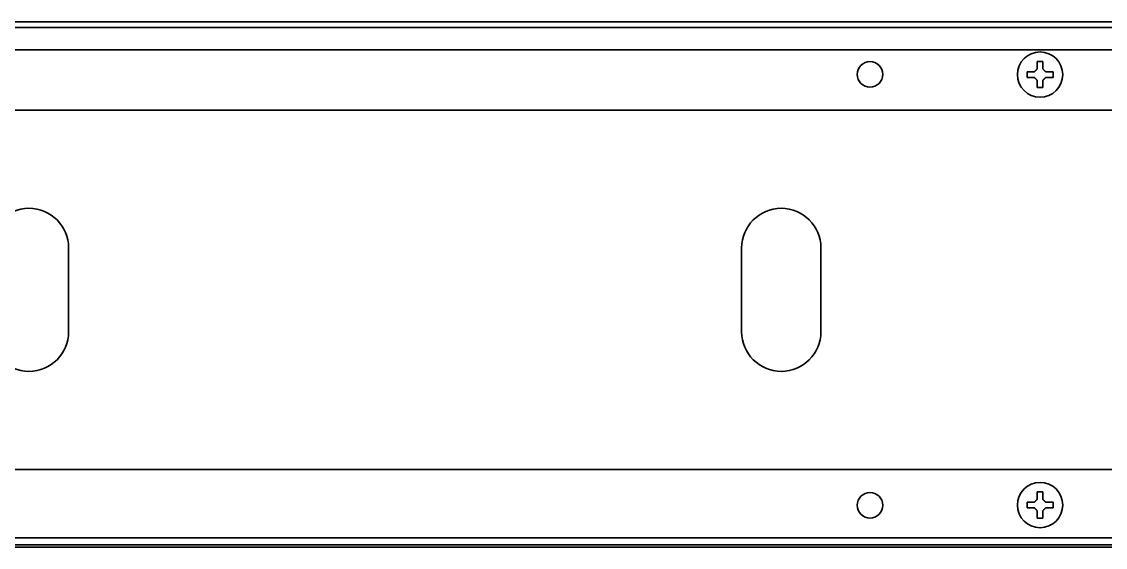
# Model space of a CAD drawing. Extents: x 53 to 4124, y 6244 to 10190.
# Drawn here: x 2409.6 to 2600.8, y 9927.7 to 10020.4 of the extents above; entities that cross this region are included whole.
import ezdxf

# ---------------------------------------------------------------- set-up
doc = ezdxf.new("R2010")
doc.units = 0
doc.header["$LTSCALE"] = 5
doc.layers.add('1', color=7, linetype='CONTINUOUS', true_color=0xffffff)

msp = doc.modelspace()

# ---------------------------------------------------------------- linework, layer by layer
at = {"layer": '1', "color": 7, "linetype": 'Continuous', "lineweight": 35}
for p, q in [((2274.78, 10020.39), (2903.78, 10020.39)), ((2897.78, 10019.37), (2280.78, 10019.37)), ((2280.78, 10015.42), (2897.78, 10015.42)), ((2586.98, 10011.06), (2586.98, 10011.56)), ((2586.98, 10010.56), (2586.98, 10011.06)), ((2591.58, 10011.56), (2591.58, 10011.06)), ((2591.58, 10011.06), (2591.58, 10010.56)), ((2897.78, 10004.79), (2280.78, 10004.79)), ((2417.93, 9965.71), (2417.93, 9980.47)), ((2536.63, 9980.47), (2536.63, 9965.71)), ((2550.63, 9965.71), (2550.63, 9980.47)), ((2897.78, 9941.39), (2280.78, 9941.39)), ((2586.98, 9935.13), (2586.98, 9935.63)), ((2586.98, 9934.63), (2586.98, 9935.13)), ((2591.58, 9935.63), (2591.58, 9935.13)), ((2591.58, 9935.13), (2591.58, 9934.63)), ((2282.78, 9929.32), (2895.78, 9929.32)), ((2282.78, 9928.12), (2895.78, 9928.12)), ((2280.78, 9927.67), (2897.78, 9927.67))]:
    msp.add_line(p, q, dxfattribs=at)
for centre, radius in [((2589.28, 10011.06), 4), ((2559.28, 10011.09), 2.25), ((2589.28, 9935.13), 4), ((2559.28, 9935.09), 2.25)]:
    msp.add_circle(centre, radius, dxfattribs=at)
for centre, start, end in [((2410.93, 9980.47), 0, 180), ((2543.63, 9980.47), 0, 180), ((2410.93, 9965.71), 180, 0), ((2543.63, 9965.71), 180, 0)]:
    msp.add_arc(centre, 7, start, end, dxfattribs=at)
for points in [[(2588.78, 10012.06), (2588.78, 10012.11), (2588.78, 10012.22), (2588.78, 10012.38), (2588.78, 10012.54), (2588.78, 10012.69), (2588.78, 10012.85), (2588.78, 10013), (2588.78, 10013.17), (2588.78, 10013.29), (2588.78, 10013.36)], [(2588.78, 10013.36), (2588.94, 10013.36), (2589.28, 10013.36), (2589.61, 10013.36), (2589.78, 10013.36)], [(2588.28, 10010.56), (2588.22, 10010.56), (2588.11, 10010.56), (2587.95, 10010.56), (2587.79, 10010.56), (2587.64, 10010.56), (2587.49, 10010.56), (2587.33, 10010.56), (2587.16, 10010.56), (2587.04, 10010.56), (2586.98, 10010.56)], [(2588.28, 10011.56), (2588.3, 10011.58), (2588.35, 10011.63), (2588.42, 10011.7), (2588.49, 10011.77), (2588.56, 10011.84), (2588.63, 10011.91), (2588.7, 10011.98), (2588.75, 10012.03), (2588.78, 10012.06)], [(2588.78, 10010.06), (2588.75, 10010.08), (2588.7, 10010.13), (2588.62, 10010.21), (2588.55, 10010.28), (2588.48, 10010.35), (2588.41, 10010.42), (2588.34, 10010.49), (2588.3, 10010.53), (2588.28, 10010.56)], [(2589.78, 10012.06), (2589.8, 10012.03), (2589.85, 10011.98), (2589.93, 10011.9), (2590, 10011.83), (2590.07, 10011.76), (2590.14, 10011.69), (2590.21, 10011.62), (2590.25, 10011.58), (2590.28, 10011.56)], [(2590.28, 10010.56), (2590.25, 10010.53), (2590.2, 10010.48), (2590.13, 10010.41), (2590.06, 10010.34), (2589.99, 10010.27), (2589.92, 10010.2), (2589.85, 10010.13), (2589.8, 10010.08), (2589.78, 10010.06)], [(2590.28, 10011.56), (2590.33, 10011.56), (2590.44, 10011.56), (2590.6, 10011.56), (2590.76, 10011.56), (2590.91, 10011.56), (2591.07, 10011.56), (2591.22, 10011.56), (2591.39, 10011.56), (2591.51, 10011.56), (2591.58, 10011.56)], [(2589.78, 10008.76), (2589.61, 10008.76), (2589.28, 10008.76), (2588.94, 10008.76), (2588.78, 10008.76)], [(2589.78, 10010.06), (2589.78, 10010), (2589.78, 10009.89), (2589.78, 10009.73), (2589.78, 10009.57), (2589.78, 10009.42), (2589.78, 10009.27), (2589.78, 10009.11), (2589.78, 10008.94), (2589.78, 10008.82), (2589.78, 10008.76)], [(2588.28, 9935.63), (2588.3, 9935.65), (2588.35, 9935.7), (2588.42, 9935.77), (2588.49, 9935.84), (2588.56, 9935.92), (2588.63, 9935.99), (2588.7, 9936.06), (2588.75, 9936.11), (2588.78, 9936.13)], [(2588.78, 9936.13), (2588.78, 9936.19), (2588.78, 9936.29), (2588.78, 9936.45), (2588.78, 9936.61), (2588.78, 9936.77), (2588.78, 9936.92), (2588.78, 9937.08), (2588.78, 9937.24), (2588.78, 9937.37), (2588.78, 9937.43)], [(2588.78, 9937.43), (2588.94, 9937.43), (2589.28, 9937.43), (2589.61, 9937.43), (2589.78, 9937.43)], [(2589.78, 9936.13), (2589.8, 9936.1), (2589.85, 9936.05), (2589.93, 9935.98), (2590, 9935.91), (2590.07, 9935.84), (2590.14, 9935.77), (2590.21, 9935.7), (2590.25, 9935.65), (2590.28, 9935.63)], [(2588.28, 9934.63), (2588.22, 9934.63), (2588.11, 9934.63), (2587.95, 9934.63), (2587.79, 9934.63), (2587.64, 9934.63), (2587.49, 9934.63), (2587.33, 9934.63), (2587.16, 9934.63), (2587.04, 9934.63), (2586.98, 9934.63)], [(2588.78, 9934.13), (2588.75, 9934.16), (2588.7, 9934.21), (2588.62, 9934.28), (2588.55, 9934.35), (2588.48, 9934.42), (2588.41, 9934.49), (2588.34, 9934.56), (2588.3, 9934.61), (2588.28, 9934.63)], [(2590.28, 9934.63), (2590.25, 9934.61), (2590.2, 9934.56), (2590.13, 9934.49), (2590.06, 9934.42), (2589.99, 9934.35), (2589.92, 9934.27), (2589.85, 9934.2), (2589.8, 9934.15), (2589.78, 9934.13)], [(2589.78, 9934.13), (2589.78, 9934.08), (2589.78, 9933.97), (2589.78, 9933.81), (2589.78, 9933.65), (2589.78, 9933.49), (2589.78, 9933.34), (2589.78, 9933.18), (2589.78, 9933.02), (2589.78, 9932.89), (2589.78, 9932.83)], [(2590.28, 9935.63), (2590.33, 9935.63), (2590.44, 9935.63), (2590.6, 9935.63), (2590.76, 9935.63), (2590.91, 9935.63), (2591.07, 9935.63), (2591.22, 9935.63), (2591.39, 9935.63), (2591.51, 9935.63), (2591.58, 9935.63)], [(2589.78, 9932.83), (2589.61, 9932.83), (2589.28, 9932.83), (2588.94, 9932.83), (2588.78, 9932.83)]]:
    msp.add_open_spline(points, degree=3, dxfattribs=at)
for points in [[(2589.78, 10013.36), (2589.78, 10013.15), (2589.78, 10012.94), (2589.78, 10012.62), (2589.78, 10012.51), (2589.78, 10012.28), (2589.78, 10012.17), (2589.78, 10012.06)], [(2586.98, 10011.56), (2587.18, 10011.56), (2587.39, 10011.56), (2587.71, 10011.56), (2587.82, 10011.56), (2588.05, 10011.56), (2588.16, 10011.56), (2588.28, 10011.56)], [(2591.58, 10010.56), (2591.37, 10010.56), (2591.16, 10010.56), (2590.84, 10010.56), (2590.73, 10010.56), (2590.5, 10010.56), (2590.39, 10010.56), (2590.28, 10010.56)], [(2588.78, 10008.76), (2588.78, 10008.96), (2588.78, 10009.17), (2588.78, 10009.49), (2588.78, 10009.6), (2588.78, 10009.83), (2588.78, 10009.94), (2588.78, 10010.06)], [(2589.78, 9937.43), (2589.78, 9937.23), (2589.78, 9937.02), (2589.78, 9936.69), (2589.78, 9936.58), (2589.78, 9936.36), (2589.78, 9936.25), (2589.78, 9936.13)], [(2586.98, 9935.63), (2587.18, 9935.63), (2587.39, 9935.63), (2587.71, 9935.63), (2587.82, 9935.63), (2588.05, 9935.63), (2588.16, 9935.63), (2588.28, 9935.63)], [(2588.78, 9932.83), (2588.78, 9933.03), (2588.78, 9933.24), (2588.78, 9933.57), (2588.78, 9933.68), (2588.78, 9933.9), (2588.78, 9934.02), (2588.78, 9934.13)], [(2591.58, 9934.63), (2591.37, 9934.63), (2591.16, 9934.63), (2590.84, 9934.63), (2590.73, 9934.63), (2590.5, 9934.63), (2590.39, 9934.63), (2590.28, 9934.63)]]:
    msp.add_open_spline(points, degree=3, knots=[0, 0, 0, 0, 0.5, 0.5, 0.75, 0.75, 1, 1, 1, 1], dxfattribs=at)

doc.saveas('drawing.dxf')
